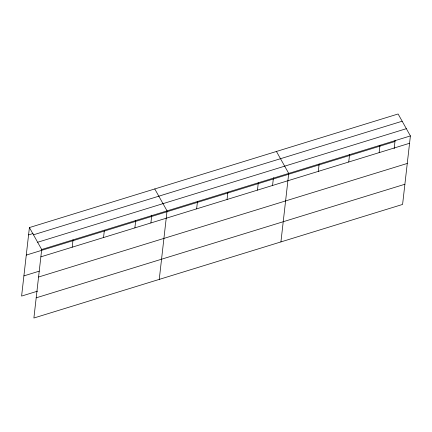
<?xml version="1.0" encoding="UTF-8"?>
<svg xmlns="http://www.w3.org/2000/svg" width="432" height="432" viewBox="0 0 432 432"><rect width="100%" height="100%" fill="white"/><g stroke="black" fill="none" stroke-linecap="round" stroke-linejoin="round"><path stroke-width="0.65" d="M29.408 227.567L41.699 249.507L33.89 318.017L402.592 204.433L410.4 135.923L398.11 113.983L29.408 227.567L21.6 296.077L37.589 291.152M72.198 247.19L73.035 239.852M103.54 237.535L104.377 230.197M134.881 227.885L135.718 220.541M150.887 222.971L151.778 215.174M159.251 279.401L167.054 210.886L154.764 188.946M196.636 208.856L197.473 201.517M227.054 199.487L227.891 192.148M257.472 190.118L258.309 182.779M272.56 185.49L273.451 177.687M280.924 241.915L288.727 173.405L276.437 151.465M318.308 171.374L319.145 164.036M348.727 162.005L349.564 154.667M379.145 152.636L379.982 145.292M394.157 148.657L395.123 140.206M28.571 234.905L33.048 233.528M33.464 234.808L402.165 121.225M37.638 242.266L406.345 128.682M41.699 249.507L410.4 135.923M26.271 255.091L394.972 141.512M40.862 256.846L409.563 143.262M23.9 275.891L39.253 271.161M38.561 277.031L407.263 163.453M36.191 297.832L404.892 184.248"/></g></svg>
